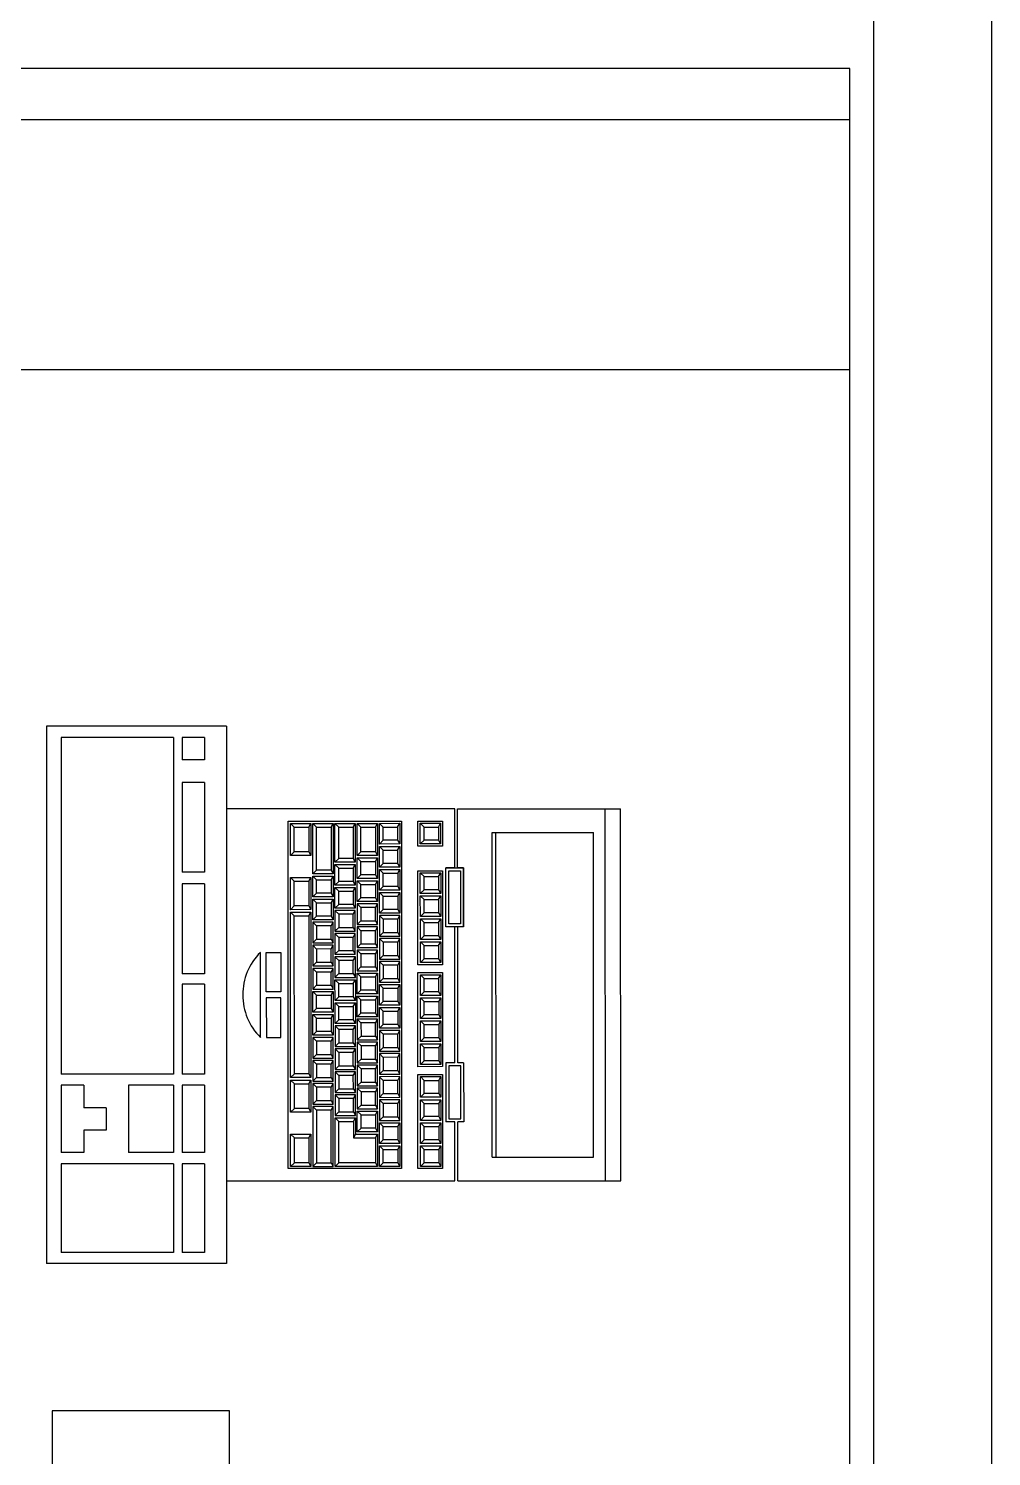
# Model space of a CAD drawing. Extents: x 126968 to 132038, y -1805 to 3860.
# Drawn here: x 131319.7 to 131401.3, y -317.5 to -196.6 of the extents above; entities that cross this region are included whole.
import ezdxf

# ---------------------------------------------------------------- set-up
doc = ezdxf.new("R2010")
doc.units = 0
doc.header["$MEASUREMENT"] = 0
doc.layers.get('0').update_dxf_attribs({"linetype": 'CONTINUOUS'})
doc.layers.add('PENA02', color=2, linetype='CONTINUOUS')
doc.layers.add('PENA06', color=6, linetype='CONTINUOUS')

msp = doc.modelspace()

# ---------------------------------------------------------------- linework, layer by layer
for p, q in [((131336.506, -255.66), (131321.256, -255.66)), ((131321.256, -255.66), (131321.256, -301.16)), ((131336.506, -255.66), (131336.506, -301.16)), ((131322.506, -256.61), (131322.506, -285.11)), ((131332.006, -256.61), (131322.506, -256.61)), ((131332.006, -256.61), (131332.006, -285.11)), ((131334.656, -256.61), (131332.756, -256.61)), ((131332.756, -256.61), (131332.756, -258.51)), ((131334.656, -256.61), (131334.656, -258.51)), ((131334.656, -258.51), (131332.756, -258.51)), ((131334.656, -260.41), (131332.756, -260.41)), ((131332.756, -260.41), (131332.756, -268.01)), ((131334.656, -260.41), (131334.656, -268.01)), ((131356.086, -262.651), (131369.886, -262.646)), ((131356.089, -267.651), (131356.086, -262.651)), ((131368.6, -294.146), (131368.586, -262.646)), ((131369.899, -294.146), (131369.886, -262.646)), ((131342.246, -264.197), (131341.927, -263.884)), ((131343.477, -264.196), (131343.651, -263.884)), ((131344.128, -264.196), (131343.809, -263.884)), ((131345.359, -264.195), (131345.533, -263.883)), ((131346.01, -264.195), (131345.691, -263.883)), ((131347.241, -264.195), (131347.415, -263.882)), ((131347.892, -264.194), (131347.573, -263.882)), ((131349.123, -264.194), (131349.297, -263.881)), ((131349.774, -264.194), (131349.455, -263.881)), ((131351.005, -264.193), (131351.179, -263.88)), ((131353.242, -264.192), (131352.923, -263.88)), ((131354.473, -264.192), (131354.647, -263.879)), ((131359.011, -264.65), (131367.587, -264.647)), ((131359.022, -292.15), (131359.011, -264.65)), ((131359.347, -292.15), (131359.335, -264.65)), ((131367.599, -292.147), (131367.587, -264.647)), ((131349.774, -265.319), (131349.456, -265.631)), ((131349.775, -266.144), (131349.456, -265.831)), ((131351.006, -265.318), (131351.179, -265.63)), ((131351.006, -266.143), (131351.179, -265.83)), ((131353.243, -265.317), (131352.924, -265.63)), ((131354.474, -265.317), (131354.647, -265.629)), ((131342.247, -266.297), (131341.929, -266.609)), ((131343.478, -266.296), (131343.652, -266.609)), ((131346.011, -266.859), (131345.693, -267.172)), ((131347.242, -266.859), (131347.416, -267.171)), ((131347.893, -266.294), (131347.574, -266.607)), ((131347.893, -267.119), (131347.574, -266.807)), ((131349.124, -266.294), (131349.298, -266.606)), ((131349.124, -267.119), (131349.298, -266.806)), ((131334.656, -268.01), (131332.756, -268.01)), ((131344.13, -267.847), (131343.811, -268.16)), ((131344.13, -268.672), (131343.811, -268.36)), ((131345.361, -267.846), (131345.535, -268.159)), ((131345.361, -268.671), (131345.535, -268.359)), ((131346.012, -267.684), (131345.693, -267.372)), ((131347.243, -267.684), (131347.416, -267.371)), ((131347.894, -268.244), (131347.575, -268.557)), ((131349.125, -268.244), (131349.299, -268.556)), ((131349.775, -267.269), (131349.457, -267.581)), ((131349.776, -268.094), (131349.457, -267.781)), ((131351.006, -267.268), (131351.18, -267.58)), ((131351.007, -268.093), (131351.18, -267.78)), ((131353.244, -268.385), (131352.925, -268.073)), ((131354.475, -268.385), (131354.649, -268.072)), ((131355.091, -272.652), (131355.089, -267.652)), ((131355.839, -267.652), (131355.089, -267.652)), ((131356.589, -267.651), (131356.089, -267.651)), ((131356.591, -272.651), (131356.589, -267.651)), ((131334.656, -269.01), (131332.756, -269.01)), ((131332.756, -269.01), (131332.756, -276.61)), ((131334.656, -269.01), (131334.656, -276.61)), ((131342.248, -268.778), (131341.929, -268.466)), ((131343.479, -268.778), (131343.653, -268.465)), ((131346.012, -268.809), (131345.694, -269.122)), ((131346.012, -269.634), (131345.694, -269.322)), ((131347.243, -268.809), (131347.417, -269.121)), ((131347.243, -269.634), (131347.417, -269.321)), ((131347.894, -269.069), (131347.575, -268.757)), ((131349.125, -269.069), (131349.299, -268.756)), ((131349.776, -269.219), (131349.458, -269.531)), ((131351.007, -269.218), (131351.181, -269.53)), ((131353.244, -269.51), (131352.926, -269.823)), ((131354.475, -269.51), (131354.649, -269.822)), ((131344.131, -269.797), (131343.812, -270.11)), ((131344.131, -270.622), (131343.812, -270.31)), ((131345.362, -269.796), (131345.535, -270.109)), ((131345.362, -270.621), (131345.535, -270.309)), ((131346.013, -270.759), (131345.694, -271.072)), ((131347.244, -270.759), (131347.418, -271.071)), ((131347.895, -270.194), (131347.576, -270.507)), ((131347.895, -271.019), (131347.576, -270.707)), ((131349.126, -270.194), (131349.299, -270.506)), ((131349.126, -271.019), (131349.3, -270.706)), ((131349.777, -270.044), (131349.458, -269.731)), ((131351.008, -270.043), (131351.181, -269.73)), ((131353.245, -270.335), (131352.926, -270.023)), ((131354.476, -270.335), (131354.649, -270.022)), ((131342.249, -270.878), (131341.931, -271.191)), ((131342.25, -271.703), (131341.931, -271.391)), ((131343.48, -270.878), (131343.654, -271.19)), ((131343.481, -271.703), (131343.654, -271.39)), ((131344.131, -271.747), (131343.813, -272.06)), ((131345.362, -271.746), (131345.536, -272.059)), ((131346.013, -271.584), (131345.694, -271.272)), ((131347.244, -271.584), (131347.418, -271.271)), ((131349.777, -271.169), (131349.458, -271.481)), ((131349.777, -271.994), (131349.458, -271.681)), ((131351.008, -271.168), (131351.182, -271.48)), ((131351.008, -271.993), (131351.182, -271.68)), ((131353.245, -271.46), (131352.927, -271.773)), ((131353.246, -272.285), (131352.927, -271.973)), ((131354.476, -271.46), (131354.65, -271.772)), ((131354.477, -272.285), (131354.65, -271.972)), ((131344.132, -272.572), (131343.813, -272.26)), ((131345.363, -272.571), (131345.536, -272.259)), ((131346.014, -272.709), (131345.695, -273.022)), ((131346.014, -273.534), (131345.695, -273.222)), ((131347.245, -272.709), (131347.419, -273.021)), ((131347.245, -273.534), (131347.419, -273.221)), ((131347.895, -272.144), (131347.577, -272.457)), ((131347.896, -272.969), (131347.577, -272.657)), ((131349.126, -272.144), (131349.3, -272.456)), ((131349.127, -272.969), (131349.3, -272.656)), ((131349.778, -273.119), (131349.459, -273.431)), ((131351.009, -273.118), (131351.183, -273.43)), ((131355.841, -272.652), (131355.091, -272.652)), ((131356.591, -272.651), (131356.091, -272.651)), ((131356.096, -284.151), (131356.091, -272.651)), ((131344.132, -273.697), (131343.814, -274.01)), ((131344.133, -274.522), (131343.814, -274.21)), ((131345.363, -273.696), (131345.537, -274.009)), ((131345.364, -274.521), (131345.537, -274.209)), ((131347.896, -274.094), (131347.578, -274.407)), ((131349.127, -274.094), (131349.301, -274.406)), ((131349.778, -273.944), (131349.459, -273.631)), ((131351.009, -273.943), (131351.183, -273.63)), ((131353.246, -273.41), (131352.928, -273.723)), ((131353.247, -274.235), (131352.928, -273.923)), ((131354.477, -273.41), (131354.651, -273.722)), ((131354.478, -274.235), (131354.651, -273.922)), ((131344.133, -275.647), (131343.815, -275.96)), ((131345.364, -275.646), (131345.538, -275.959)), ((131346.015, -274.659), (131345.696, -274.972)), ((131346.015, -275.484), (131345.696, -275.172)), ((131347.246, -274.659), (131347.419, -274.971)), ((131347.246, -275.484), (131347.42, -275.171)), ((131347.897, -274.919), (131347.578, -274.607)), ((131349.128, -274.919), (131349.301, -274.606)), ((131349.779, -275.069), (131349.46, -275.381)), ((131349.779, -275.894), (131349.46, -275.581)), ((131351.01, -275.068), (131351.183, -275.38)), ((131351.01, -275.893), (131351.184, -275.58)), ((131353.247, -275.36), (131352.928, -275.673)), ((131354.478, -275.36), (131354.652, -275.672)), ((131334.656, -276.61), (131332.756, -276.61)), ((131344.133, -276.472), (131343.815, -276.16)), ((131345.364, -276.471), (131345.538, -276.159)), ((131346.015, -276.609), (131345.697, -276.922)), ((131347.246, -276.609), (131347.42, -276.921)), ((131347.897, -276.044), (131347.579, -276.357)), ((131347.898, -276.869), (131347.579, -276.557)), ((131349.128, -276.044), (131349.302, -276.356)), ((131349.129, -276.869), (131349.302, -276.556)), ((131353.248, -277.014), (131352.929, -276.701)), ((131354.479, -277.013), (131354.652, -276.7)), ((131334.656, -277.51), (131332.756, -277.51)), ((131332.756, -277.51), (131332.756, -285.11)), ((131334.656, -277.51), (131334.656, -285.11)), ((131344.134, -277.597), (131343.815, -277.91)), ((131345.365, -277.596), (131345.539, -277.909)), ((131346.016, -277.434), (131345.697, -277.122)), ((131347.247, -277.434), (131347.42, -277.121)), ((131347.898, -277.994), (131347.579, -278.307)), ((131349.129, -277.994), (131349.303, -278.306)), ((131349.78, -277.019), (131349.461, -277.331)), ((131349.78, -277.844), (131349.461, -277.531)), ((131351.011, -277.018), (131351.184, -277.33)), ((131351.011, -277.843), (131351.184, -277.53)), ((131344.134, -278.422), (131343.815, -278.11)), ((131345.365, -278.421), (131345.539, -278.109)), ((131346.016, -278.559), (131345.698, -278.872)), ((131346.017, -279.384), (131345.698, -279.072)), ((131347.247, -278.559), (131347.421, -278.871)), ((131347.248, -279.384), (131347.421, -279.071)), ((131347.898, -278.819), (131347.579, -278.507)), ((131349.129, -278.819), (131349.303, -278.506)), ((131349.78, -278.969), (131349.462, -279.281)), ((131351.011, -278.968), (131351.185, -279.28)), ((131353.248, -278.139), (131352.93, -278.451)), ((131353.249, -278.964), (131352.93, -278.651)), ((131354.479, -278.138), (131354.653, -278.45)), ((131354.48, -278.963), (131354.653, -278.65)), ((131344.135, -279.547), (131343.816, -279.86)), ((131344.135, -280.372), (131343.816, -280.06)), ((131345.366, -279.546), (131345.54, -279.859)), ((131345.366, -280.371), (131345.54, -280.059)), ((131347.899, -279.944), (131347.58, -280.257)), ((131347.899, -280.769), (131347.58, -280.457)), ((131349.13, -279.944), (131349.304, -280.256)), ((131349.13, -280.769), (131349.304, -280.456)), ((131349.781, -279.794), (131349.462, -279.481)), ((131351.012, -279.793), (131351.185, -279.48)), ((131353.249, -280.089), (131352.93, -280.401)), ((131354.48, -280.088), (131354.654, -280.4)), ((131344.136, -281.497), (131343.817, -281.81)), ((131345.367, -281.496), (131345.54, -281.809)), ((131346.017, -280.509), (131345.699, -280.822)), ((131346.017, -281.334), (131345.699, -281.022)), ((131347.248, -280.509), (131347.422, -280.821)), ((131347.249, -281.334), (131347.422, -281.021)), ((131349.781, -280.919), (131349.463, -281.231)), ((131349.782, -281.744), (131349.463, -281.431)), ((131351.012, -280.918), (131351.186, -281.23)), ((131351.013, -281.743), (131351.186, -281.43)), ((131353.249, -280.914), (131352.93, -280.601)), ((131354.48, -280.913), (131354.654, -280.6)), ((131344.136, -282.322), (131343.817, -282.01)), ((131345.367, -282.321), (131345.541, -282.009)), ((131346.018, -282.459), (131345.699, -282.772)), ((131347.249, -282.459), (131347.423, -282.771)), ((131347.9, -281.894), (131347.581, -282.207)), ((131347.9, -282.719), (131347.581, -282.407)), ((131349.131, -281.894), (131349.304, -282.206)), ((131349.131, -282.719), (131349.305, -282.406)), ((131349.782, -282.869), (131349.463, -283.181)), ((131351.013, -282.868), (131351.187, -283.18)), ((131353.25, -282.039), (131352.931, -282.351)), ((131353.25, -282.864), (131352.931, -282.551)), ((131354.481, -282.038), (131354.655, -282.35)), ((131354.481, -282.863), (131354.655, -282.55)), ((131344.136, -283.447), (131343.818, -283.76)), ((131344.137, -284.272), (131343.818, -283.96)), ((131345.367, -283.446), (131345.541, -283.759)), ((131345.368, -284.271), (131345.541, -283.959)), ((131346.018, -283.284), (131345.699, -282.972)), ((131347.249, -283.284), (131347.423, -282.971)), ((131347.901, -283.844), (131347.582, -284.157)), ((131349.132, -283.844), (131349.305, -284.156)), ((131349.782, -283.694), (131349.463, -283.381)), ((131351.013, -283.693), (131351.187, -283.38)), ((131353.251, -283.989), (131352.932, -284.301)), ((131354.482, -283.988), (131354.655, -284.3)), ((131332.006, -285.11), (131322.506, -285.11)), ((131334.656, -285.11), (131332.756, -285.11)), ((131342.255, -285.102), (131341.937, -285.415)), ((131343.486, -285.101), (131343.66, -285.414)), ((131346.019, -284.409), (131345.7, -284.722)), ((131346.019, -285.234), (131345.7, -284.922)), ((131347.25, -284.409), (131347.424, -284.721)), ((131347.25, -285.234), (131347.424, -284.921)), ((131347.901, -284.669), (131347.582, -284.357)), ((131349.132, -284.669), (131349.305, -284.356)), ((131349.783, -284.819), (131349.464, -285.131)), ((131351.014, -284.818), (131351.188, -285.13)), ((131355.096, -284.152), (131355.098, -289.152)), ((131355.846, -284.152), (131355.096, -284.152)), ((131356.596, -284.151), (131356.096, -284.151)), ((131356.596, -284.151), (131356.598, -289.151)), ((131324.406, -286.06), (131322.506, -286.06)), ((131322.506, -286.06), (131322.506, -291.76)), ((131324.406, -286.06), (131324.406, -287.96)), ((131332.006, -286.06), (131328.206, -286.06)), ((131328.206, -286.06), (131328.206, -291.76)), ((131332.006, -286.06), (131332.006, -291.76)), ((131334.656, -286.06), (131332.756, -286.06)), ((131332.756, -286.06), (131332.756, -291.76)), ((131334.656, -286.06), (131334.656, -291.76)), ((131342.256, -285.927), (131341.937, -285.615)), ((131343.487, -285.926), (131343.66, -285.614)), ((131344.137, -285.397), (131343.819, -285.71)), ((131344.138, -286.222), (131343.819, -285.91)), ((131345.368, -285.396), (131345.542, -285.709)), ((131345.369, -286.221), (131345.542, -285.909)), ((131346.02, -286.359), (131345.701, -286.672)), ((131347.251, -286.359), (131347.424, -286.671)), ((131347.901, -285.794), (131347.583, -286.107)), ((131347.902, -286.619), (131347.583, -286.307)), ((131349.132, -285.794), (131349.306, -286.106)), ((131349.133, -286.619), (131349.306, -286.306)), ((131349.783, -285.644), (131349.464, -285.331)), ((131351.014, -285.643), (131351.188, -285.33)), ((131353.251, -285.642), (131352.933, -285.33)), ((131354.482, -285.642), (131354.656, -285.329)), ((131344.138, -287.347), (131343.82, -287.66)), ((131345.369, -287.346), (131345.543, -287.659)), ((131346.02, -287.184), (131345.701, -286.872)), ((131347.251, -287.184), (131347.425, -286.871)), ((131349.784, -286.769), (131349.465, -287.081)), ((131349.784, -287.594), (131349.465, -287.281)), ((131351.015, -286.768), (131351.188, -287.08)), ((131351.015, -287.593), (131351.189, -287.28)), ((131353.252, -286.767), (131352.933, -287.08)), ((131353.252, -287.592), (131352.933, -287.28)), ((131354.483, -286.767), (131354.657, -287.079)), ((131354.483, -287.592), (131354.657, -287.279)), ((131326.306, -287.96), (131324.406, -287.96)), ((131326.306, -287.96), (131326.306, -289.86)), ((131342.257, -288.027), (131341.938, -288.34)), ((131343.488, -288.026), (131343.661, -288.339)), ((131344.138, -288.172), (131343.82, -287.86)), ((131345.37, -288.171), (131345.543, -287.859)), ((131346.02, -288.309), (131345.702, -288.622)), ((131346.021, -289.134), (131345.702, -288.822)), ((131347.251, -288.309), (131347.425, -288.621)), ((131347.252, -289.134), (131347.425, -288.821)), ((131347.902, -287.744), (131347.584, -288.057)), ((131347.903, -288.569), (131347.584, -288.257)), ((131349.133, -287.744), (131349.307, -288.056)), ((131349.134, -288.569), (131349.307, -288.256)), ((131349.785, -288.719), (131349.466, -289.031)), ((131351.016, -288.718), (131351.189, -289.03)), ((131353.253, -288.717), (131352.934, -289.03)), ((131354.484, -288.717), (131354.658, -289.029)), ((131326.306, -289.86), (131324.406, -289.86)), ((131324.406, -289.86), (131324.406, -291.76)), ((131347.903, -289.694), (131347.584, -290.007)), ((131349.134, -289.694), (131349.308, -290.006)), ((131349.785, -289.544), (131349.466, -289.231)), ((131351.016, -289.543), (131351.189, -289.23)), ((131353.253, -289.542), (131352.934, -289.23)), ((131354.484, -289.542), (131354.658, -289.229)), ((131355.848, -289.152), (131355.098, -289.152)), ((131356.1, -294.151), (131356.098, -289.151)), ((131356.598, -289.151), (131356.098, -289.151)), ((131342.258, -290.522), (131341.939, -290.209)), ((131343.489, -290.521), (131343.662, -290.209)), ((131347.426, -290.207), (131347.252, -290.52)), ((131349.134, -290.519), (131349.308, -290.206)), ((131349.785, -290.669), (131349.467, -290.981)), ((131349.786, -291.494), (131349.467, -291.181)), ((131351.016, -290.668), (131351.19, -290.98)), ((131351.017, -291.493), (131351.19, -291.18)), ((131353.254, -290.667), (131352.935, -290.98)), ((131353.254, -291.492), (131352.935, -291.18)), ((131354.485, -290.667), (131354.658, -290.979)), ((131354.485, -291.492), (131354.658, -291.179)), ((131324.406, -291.76), (131322.506, -291.76)), ((131332.006, -291.76), (131328.206, -291.76)), ((131334.656, -291.76), (131332.756, -291.76)), ((131359.022, -292.15), (131367.599, -292.147)), ((131322.506, -292.71), (131322.506, -300.21)), ((131332.006, -292.71), (131322.506, -292.71)), ((131332.006, -292.71), (131332.006, -300.21)), ((131334.656, -292.71), (131332.756, -292.71)), ((131332.756, -292.71), (131332.756, -300.21)), ((131334.656, -292.71), (131334.656, -300.21)), ((131342.258, -292.622), (131341.94, -292.934)), ((131343.489, -292.621), (131343.663, -292.934)), ((131344.14, -292.621), (131343.822, -292.934)), ((131345.371, -292.62), (131345.545, -292.933)), ((131346.022, -292.62), (131345.704, -292.933)), ((131349.135, -292.619), (131349.309, -292.931)), ((131349.786, -292.619), (131349.468, -292.931)), ((131351.017, -292.618), (131351.191, -292.93)), ((131353.254, -292.617), (131352.936, -292.93)), ((131354.485, -292.617), (131354.659, -292.929)), ((131356.1, -294.151), (131369.899, -294.146)), ((131332.006, -300.21), (131322.506, -300.21)), ((131334.656, -300.21), (131332.756, -300.21)), ((131336.506, -301.16), (131321.256, -301.16)), ((131321.747, -313.612), (131321.747, -331.612)), ((131336.747, -313.612), (131321.747, -313.612)), ((131336.747, -331.612), (131336.747, -313.612))]:
    msp.add_line(p, q)
for points in [[(131355.839, -267.652), (131355.836, -262.652), (131336.499, -262.66), (131336.513, -294.16), (131355.85, -294.152), (131355.848, -289.152)], [(131355.846, -284.152), (131355.841, -272.652)]]:
    msp.add_lwpolyline(points)
for points in [[(131351.328, -263.694), (131351.341, -293.113), (131341.732, -293.117), (131341.719, -263.698)], [(131341.929, -266.609), (131341.927, -263.884), (131343.651, -263.884), (131343.652, -266.609)], [(131343.477, -264.196), (131343.478, -266.296), (131342.247, -266.297), (131342.246, -264.197)], [(131343.811, -268.16), (131343.809, -263.884), (131345.533, -263.883), (131345.535, -268.159)], [(131345.359, -264.195), (131345.361, -267.846), (131344.13, -267.847), (131344.128, -264.196)], [(131345.693, -267.172), (131345.691, -263.883), (131347.415, -263.882), (131347.416, -267.171)], [(131347.241, -264.195), (131347.242, -266.859), (131346.011, -266.859), (131346.01, -264.195)], [(131347.574, -266.607), (131347.573, -263.882), (131349.297, -263.881), (131349.298, -266.606)], [(131349.123, -264.194), (131349.124, -266.294), (131347.893, -266.294), (131347.892, -264.194)], [(131349.456, -265.631), (131349.455, -263.881), (131351.179, -263.88), (131351.179, -265.63)], [(131351.005, -264.193), (131351.006, -265.318), (131349.774, -265.319), (131349.774, -264.194)], [(131354.796, -263.692), (131354.797, -265.816), (131352.716, -265.817), (131352.715, -263.693)], [(131352.924, -265.63), (131352.923, -263.88), (131354.647, -263.879), (131354.647, -265.629)], [(131354.473, -264.192), (131354.474, -265.317), (131353.243, -265.317), (131353.242, -264.192)], [(131349.457, -267.581), (131349.456, -265.831), (131351.179, -265.83), (131351.18, -267.58)], [(131347.575, -268.557), (131347.574, -266.807), (131349.298, -266.806), (131349.299, -268.556)], [(131349.124, -267.119), (131349.125, -268.244), (131347.894, -268.244), (131347.893, -267.119)], [(131351.006, -266.143), (131351.006, -267.268), (131349.775, -267.269), (131349.775, -266.144)], [(131343.812, -270.11), (131343.811, -268.36), (131345.535, -268.359), (131345.535, -270.109)], [(131345.694, -269.122), (131345.693, -267.372), (131347.416, -267.371), (131347.417, -269.121)], [(131347.243, -267.684), (131347.243, -268.809), (131346.012, -268.809), (131346.012, -267.684)], [(131349.458, -269.531), (131349.457, -267.781), (131351.18, -267.78), (131351.181, -269.53)], [(131351.007, -268.093), (131351.007, -269.218), (131349.776, -269.219), (131349.776, -268.094)], [(131354.798, -267.889), (131354.802, -275.855), (131352.72, -275.856), (131352.717, -267.89)], [(131352.926, -269.823), (131352.925, -268.073), (131354.649, -268.072), (131354.649, -269.822)], [(131354.475, -268.385), (131354.475, -269.51), (131353.244, -269.51), (131353.244, -268.385)], [(131356.589, -267.651), (131356.591, -272.651), (131355.091, -272.652), (131355.089, -267.652)], [(131356.339, -267.901), (131356.341, -272.401), (131355.341, -272.402), (131355.339, -267.902)], [(131341.931, -271.191), (131341.929, -268.466), (131343.653, -268.465), (131343.654, -271.19)], [(131343.479, -268.778), (131343.48, -270.878), (131342.249, -270.878), (131342.248, -268.778)], [(131345.361, -268.671), (131345.362, -269.796), (131344.131, -269.797), (131344.13, -268.672)], [(131345.694, -271.072), (131345.694, -269.322), (131347.417, -269.321), (131347.418, -271.071)], [(131347.576, -270.507), (131347.575, -268.757), (131349.299, -268.756), (131349.299, -270.506)], [(131349.125, -269.069), (131349.126, -270.194), (131347.895, -270.194), (131347.894, -269.069)], [(131343.813, -272.06), (131343.812, -270.31), (131345.535, -270.309), (131345.536, -272.059)], [(131345.362, -270.621), (131345.362, -271.746), (131344.131, -271.747), (131344.131, -270.622)], [(131347.243, -269.634), (131347.244, -270.759), (131346.013, -270.759), (131346.012, -269.634)], [(131347.576, -270.707), (131347.577, -272.457), (131349.3, -272.456), (131349.3, -270.706)], [(131349.458, -271.481), (131349.458, -269.731), (131351.181, -269.73), (131351.182, -271.48)], [(131351.008, -270.043), (131351.008, -271.168), (131349.777, -271.169), (131349.777, -270.044)], [(131352.927, -271.773), (131352.926, -270.023), (131354.649, -270.022), (131354.65, -271.772)], [(131354.476, -270.335), (131354.476, -271.46), (131353.245, -271.46), (131353.245, -270.335)], [(131341.937, -285.415), (131341.931, -271.391), (131343.654, -271.39), (131343.66, -285.414)], [(131343.481, -271.703), (131343.486, -285.101), (131342.255, -285.102), (131342.25, -271.703)], [(131345.694, -271.272), (131345.695, -273.022), (131347.419, -273.021), (131347.418, -271.271)], [(131347.245, -272.709), (131347.244, -271.584), (131346.013, -271.584), (131346.014, -272.709)], [(131349.126, -272.144), (131349.126, -271.019), (131347.895, -271.019), (131347.895, -272.144)], [(131349.458, -271.681), (131349.459, -273.431), (131351.183, -273.43), (131351.182, -271.68)], [(131351.009, -273.118), (131351.008, -271.993), (131349.777, -271.994), (131349.778, -273.119)], [(131352.928, -273.723), (131352.927, -271.973), (131354.65, -271.972), (131354.651, -273.722)], [(131343.813, -272.26), (131343.814, -274.01), (131345.537, -274.009), (131345.536, -272.259)], [(131345.363, -273.696), (131345.363, -272.571), (131344.132, -272.572), (131344.132, -273.697)], [(131345.695, -273.222), (131345.696, -274.972), (131347.419, -274.971), (131347.419, -273.221)], [(131347.577, -272.657), (131347.578, -274.407), (131349.301, -274.406), (131349.3, -272.656)], [(131349.127, -274.094), (131349.127, -272.969), (131347.896, -272.969), (131347.896, -274.094)], [(131354.477, -272.285), (131354.477, -273.41), (131353.246, -273.41), (131353.246, -272.285)], [(131343.814, -274.21), (131343.815, -275.96), (131345.538, -275.959), (131345.537, -274.209)], [(131347.246, -274.659), (131347.245, -273.534), (131346.014, -273.534), (131346.015, -274.659)], [(131349.459, -273.631), (131349.46, -275.381), (131351.183, -275.38), (131351.183, -273.63)], [(131351.01, -275.068), (131351.009, -273.943), (131349.778, -273.944), (131349.779, -275.069)], [(131352.928, -275.673), (131352.928, -273.923), (131354.651, -273.922), (131354.652, -275.672)], [(131354.478, -274.235), (131354.478, -275.36), (131353.247, -275.36), (131353.247, -274.235)], [(131341.108, -274.808), (131341.11, -278.158), (131339.879, -278.158), (131339.877, -274.809)], [(131345.364, -275.646), (131345.364, -274.521), (131344.133, -274.522), (131344.133, -275.647)], [(131345.696, -275.172), (131345.697, -276.922), (131347.42, -276.921), (131347.42, -275.171)], [(131347.246, -276.609), (131347.246, -275.484), (131346.015, -275.484), (131346.015, -276.609)], [(131347.578, -274.607), (131347.579, -276.357), (131349.302, -276.356), (131349.301, -274.606)], [(131349.128, -276.044), (131349.128, -274.919), (131347.897, -274.919), (131347.897, -276.044)], [(131349.46, -275.581), (131349.461, -277.331), (131351.184, -277.33), (131351.184, -275.58)], [(131343.815, -276.16), (131343.815, -277.91), (131345.539, -277.909), (131345.538, -276.159)], [(131345.365, -277.596), (131345.364, -276.471), (131344.133, -276.472), (131344.134, -277.597)], [(131347.579, -278.307), (131347.579, -276.557), (131349.302, -276.556), (131349.303, -278.306)], [(131351.011, -277.018), (131351.01, -275.893), (131349.779, -275.894), (131349.78, -277.019)], [(131354.802, -276.517), (131354.805, -284.483), (131352.724, -284.484), (131352.721, -276.518)], [(131352.93, -278.451), (131352.929, -276.701), (131354.652, -276.7), (131354.653, -278.45)], [(131345.698, -278.872), (131345.697, -277.122), (131347.42, -277.121), (131347.421, -278.871)], [(131347.247, -277.434), (131347.247, -278.559), (131346.016, -278.559), (131346.016, -277.434)], [(131349.129, -276.869), (131349.129, -277.994), (131347.898, -277.994), (131347.898, -276.869)], [(131349.462, -279.281), (131349.461, -277.531), (131351.184, -277.53), (131351.185, -279.28)], [(131351.011, -277.843), (131351.011, -278.968), (131349.78, -278.969), (131349.78, -277.844)], [(131354.479, -277.013), (131354.479, -278.138), (131353.248, -278.139), (131353.248, -277.014)], [(131341.112, -282.008), (131341.11, -278.658), (131339.879, -278.658), (131339.881, -282.008)], [(131343.816, -279.86), (131343.815, -278.11), (131345.539, -278.109), (131345.54, -279.859)], [(131345.365, -278.421), (131345.366, -279.546), (131344.135, -279.547), (131344.134, -278.422)], [(131345.699, -280.822), (131345.698, -279.072), (131347.421, -279.071), (131347.422, -280.821)], [(131347.58, -280.257), (131347.579, -278.507), (131349.303, -278.506), (131349.304, -280.256)], [(131349.129, -278.819), (131349.13, -279.944), (131347.899, -279.944), (131347.898, -278.819)], [(131352.93, -280.401), (131352.93, -278.651), (131354.653, -278.65), (131354.654, -280.4)], [(131354.48, -278.963), (131354.48, -280.088), (131353.249, -280.089), (131353.249, -278.964)], [(131343.817, -281.81), (131343.816, -280.06), (131345.54, -280.059), (131345.54, -281.809)], [(131345.366, -280.371), (131345.367, -281.496), (131344.136, -281.497), (131344.135, -280.372)], [(131347.248, -279.384), (131347.248, -280.509), (131346.017, -280.509), (131346.017, -279.384)], [(131347.58, -280.457), (131347.581, -282.207), (131349.304, -282.206), (131349.304, -280.456)], [(131349.463, -281.231), (131349.462, -279.481), (131351.185, -279.48), (131351.186, -281.23)], [(131351.012, -279.793), (131351.012, -280.918), (131349.781, -280.919), (131349.781, -279.794)], [(131345.699, -281.022), (131345.699, -282.772), (131347.423, -282.771), (131347.422, -281.021)], [(131347.249, -282.459), (131347.249, -281.334), (131346.017, -281.334), (131346.018, -282.459)], [(131349.131, -281.894), (131349.13, -280.769), (131347.899, -280.769), (131347.9, -281.894)], [(131349.463, -281.431), (131349.463, -283.181), (131351.187, -283.18), (131351.186, -281.43)], [(131352.931, -282.351), (131352.93, -280.601), (131354.654, -280.6), (131354.655, -282.35)], [(131354.48, -280.913), (131354.481, -282.038), (131353.25, -282.039), (131353.249, -280.914)], [(131343.817, -282.01), (131343.818, -283.76), (131345.541, -283.759), (131345.541, -282.009)], [(131345.367, -283.446), (131345.367, -282.321), (131344.136, -282.322), (131344.136, -283.447)], [(131347.581, -282.407), (131347.582, -284.157), (131349.305, -284.156), (131349.305, -282.406)], [(131349.132, -283.844), (131349.131, -282.719), (131347.9, -282.719), (131347.901, -283.844)], [(131351.013, -282.868), (131351.013, -281.743), (131349.782, -281.744), (131349.782, -282.869)], [(131352.932, -284.301), (131352.931, -282.551), (131354.655, -282.55), (131354.655, -284.3)], [(131354.481, -282.863), (131354.482, -283.988), (131353.251, -283.989), (131353.25, -282.864)], [(131343.818, -283.96), (131343.819, -285.71), (131345.542, -285.709), (131345.541, -283.959)], [(131345.699, -282.972), (131345.7, -284.722), (131347.424, -284.721), (131347.423, -282.971)], [(131347.25, -284.409), (131347.249, -283.284), (131346.018, -283.284), (131346.019, -284.409)], [(131349.463, -283.381), (131349.464, -285.131), (131351.188, -285.13), (131351.187, -283.38)], [(131351.014, -284.818), (131351.013, -283.693), (131349.782, -283.694), (131349.783, -284.819)], [(131345.368, -285.396), (131345.368, -284.271), (131344.137, -284.272), (131344.137, -285.397)], [(131345.7, -284.922), (131345.701, -286.672), (131347.424, -286.671), (131347.424, -284.921)], [(131347.251, -286.359), (131347.25, -285.234), (131346.019, -285.234), (131346.02, -286.359)], [(131347.582, -284.357), (131347.583, -286.107), (131349.306, -286.106), (131349.305, -284.356)], [(131349.132, -285.794), (131349.132, -284.669), (131347.901, -284.669), (131347.901, -285.794)], [(131354.806, -285.146), (131354.809, -293.112), (131352.728, -293.113), (131352.724, -285.147)], [(131356.348, -288.901), (131356.346, -284.401), (131355.346, -284.402), (131355.348, -288.902)], [(131341.938, -288.34), (131341.937, -285.615), (131343.66, -285.614), (131343.661, -288.339)], [(131343.487, -285.926), (131343.488, -288.026), (131342.257, -288.027), (131342.256, -285.927)], [(131343.819, -285.91), (131343.82, -287.66), (131345.543, -287.659), (131345.542, -285.909)], [(131345.369, -287.346), (131345.369, -286.221), (131344.138, -286.222), (131344.138, -287.347)], [(131347.583, -286.307), (131347.584, -288.057), (131349.307, -288.056), (131349.306, -286.306)], [(131349.464, -285.331), (131349.465, -287.081), (131351.188, -287.08), (131351.188, -285.33)], [(131351.015, -286.768), (131351.014, -285.643), (131349.783, -285.644), (131349.784, -286.769)], [(131352.933, -287.08), (131352.933, -285.33), (131354.656, -285.329), (131354.657, -287.079)], [(131354.482, -285.642), (131354.483, -286.767), (131353.252, -286.767), (131353.251, -285.642)], [(131345.701, -286.872), (131345.702, -288.622), (131347.425, -288.621), (131347.425, -286.871)], [(131347.251, -288.309), (131347.251, -287.184), (131346.02, -287.184), (131346.02, -288.309)], [(131349.133, -287.744), (131349.133, -286.619), (131347.902, -286.619), (131347.902, -287.744)], [(131349.465, -287.281), (131349.466, -289.031), (131351.189, -289.03), (131351.189, -287.28)], [(131351.016, -288.718), (131351.015, -287.593), (131349.784, -287.594), (131349.785, -288.719)], [(131352.934, -289.03), (131352.933, -287.28), (131354.657, -287.279), (131354.658, -289.029)], [(131354.483, -287.592), (131354.484, -288.717), (131353.253, -288.717), (131353.252, -287.592)], [(131343.82, -287.86), (131343.822, -292.934), (131345.545, -292.933), (131345.543, -287.859)], [(131345.371, -292.62), (131345.37, -288.171), (131344.138, -288.172), (131344.14, -292.621)], [(131345.704, -292.933), (131345.702, -288.822), (131347.425, -288.821), (131347.426, -290.207), (131349.308, -290.206), (131349.309, -292.931)], [(131347.584, -290.007), (131347.584, -288.257), (131349.307, -288.256), (131349.308, -290.006)], [(131349.134, -288.569), (131349.134, -289.694), (131347.903, -289.694), (131347.903, -288.569)], [(131349.135, -292.619), (131346.022, -292.62), (131346.021, -289.134), (131347.252, -289.134), (131347.252, -290.52), (131349.134, -290.519)], [(131349.467, -290.981), (131349.466, -289.231), (131351.189, -289.23), (131351.19, -290.98)], [(131351.016, -289.543), (131351.016, -290.668), (131349.785, -290.669), (131349.785, -289.544)], [(131352.935, -290.98), (131352.934, -289.23), (131354.658, -289.229), (131354.658, -290.979)], [(131354.484, -289.542), (131354.485, -290.667), (131353.254, -290.667), (131353.253, -289.542)], [(131341.94, -292.934), (131341.939, -290.209), (131343.662, -290.209), (131343.663, -292.934)], [(131343.489, -290.521), (131343.489, -292.621), (131342.258, -292.622), (131342.258, -290.522)], [(131349.468, -292.931), (131349.467, -291.181), (131351.19, -291.18), (131351.191, -292.93)], [(131352.936, -292.93), (131352.935, -291.18), (131354.658, -291.179), (131354.659, -292.929)], [(131351.017, -291.493), (131351.017, -292.618), (131349.786, -292.619), (131349.786, -291.494)], [(131354.485, -291.492), (131354.485, -292.617), (131353.254, -292.617), (131353.254, -291.492)]]:
    msp.add_lwpolyline(points, close=True)
msp.add_lwpolyline([(131339.377, -274.809, 0.4167017), (131339.381, -282.008)], format="xyb", close=True)
at = {"layer": 'PENA02', "linetype": 'Continuous', "elevation": -43.121}
for points in [[(131314.309, -225.458), (131389.309, -225.458), (131389.309, -199.958), (131314.309, -199.958)], [(131389.309, -364.303), (131389.309, -204.303), (131314.309, -204.303), (131314.309, -364.303)]]:
    msp.add_lwpolyline(points, close=True, dxfattribs=at)
at = {"layer": 'PENA06'}
for p, q in [((131401.309, -49.958, -43.121), (131401.309, -384.958, -43.121)), ((131391.309, -64.958, -43.121), (131391.309, -369.958, -43.121))]:
    msp.add_line(p, q, dxfattribs=at)

doc.saveas('drawing.dxf')
